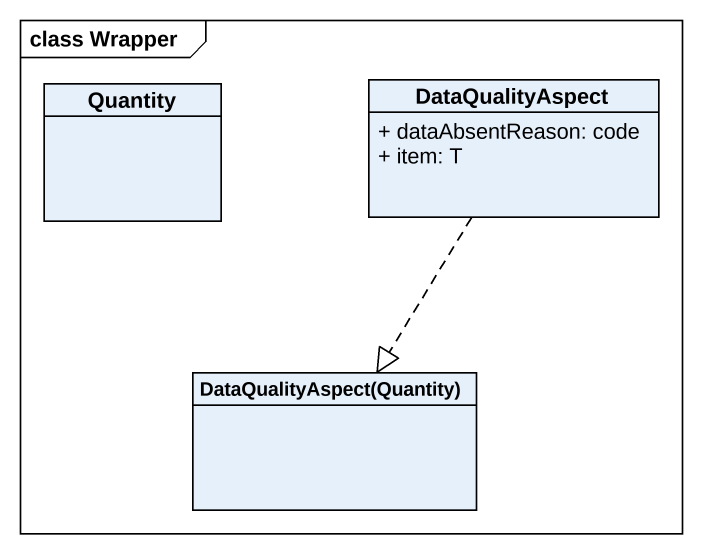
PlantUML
@startuml
mainframe class Wrapper
hide circle
hide empty members
skinparam classAttributeIconSize 0
class Quantity
class DataQualityAspect {
  + dataAbsentReason: code
  + item: T
}
class "DataQualityAspect(Quantity)" as DataQualityAspect_Quantity
DataQualityAspect ..|> DataQualityAspect_Quantity
@enduml
